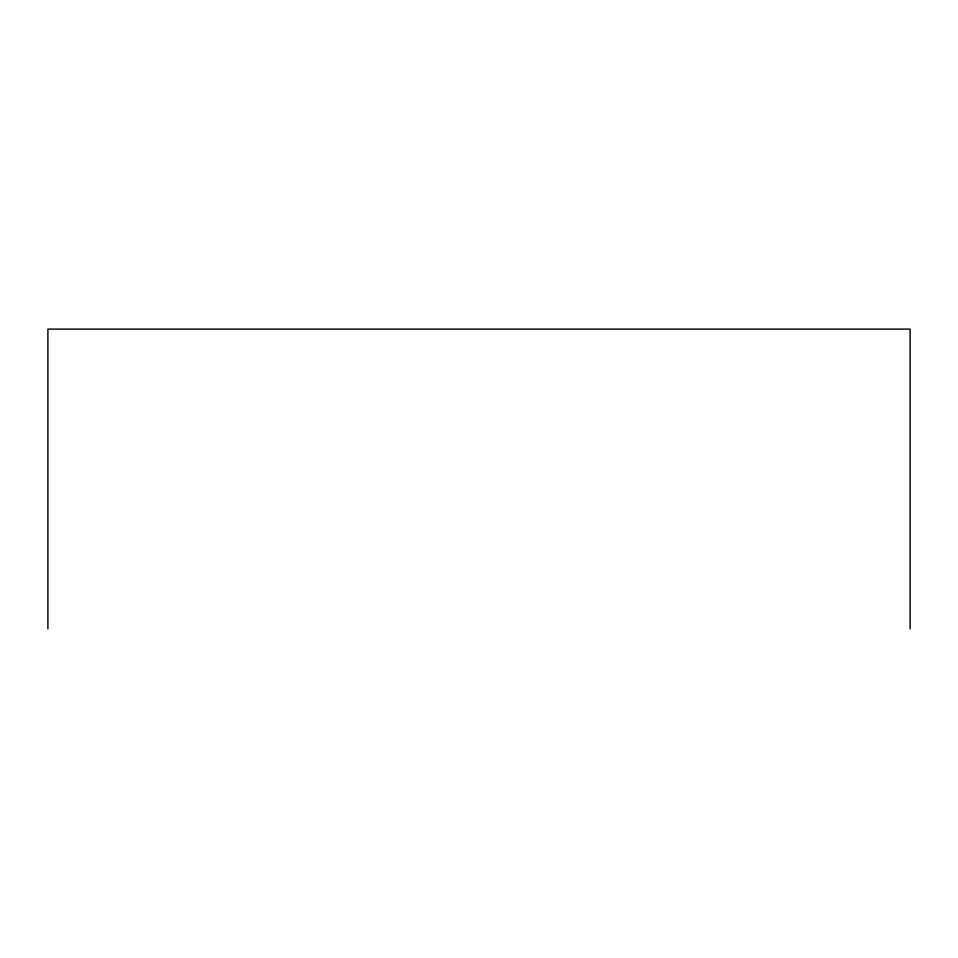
<?xml version="1.0" encoding="UTF-8"?>
<svg xmlns="http://www.w3.org/2000/svg" width="958" height="958" viewBox="0 0 958 958"><rect width="100%" height="100%" fill="white"/><g stroke="black" fill="none" stroke-linecap="round" stroke-linejoin="round"><path stroke-width="1.44" d="M910.1 628.891L910.1 329.109L47.9 329.109L47.9 628.891"/></g></svg>
